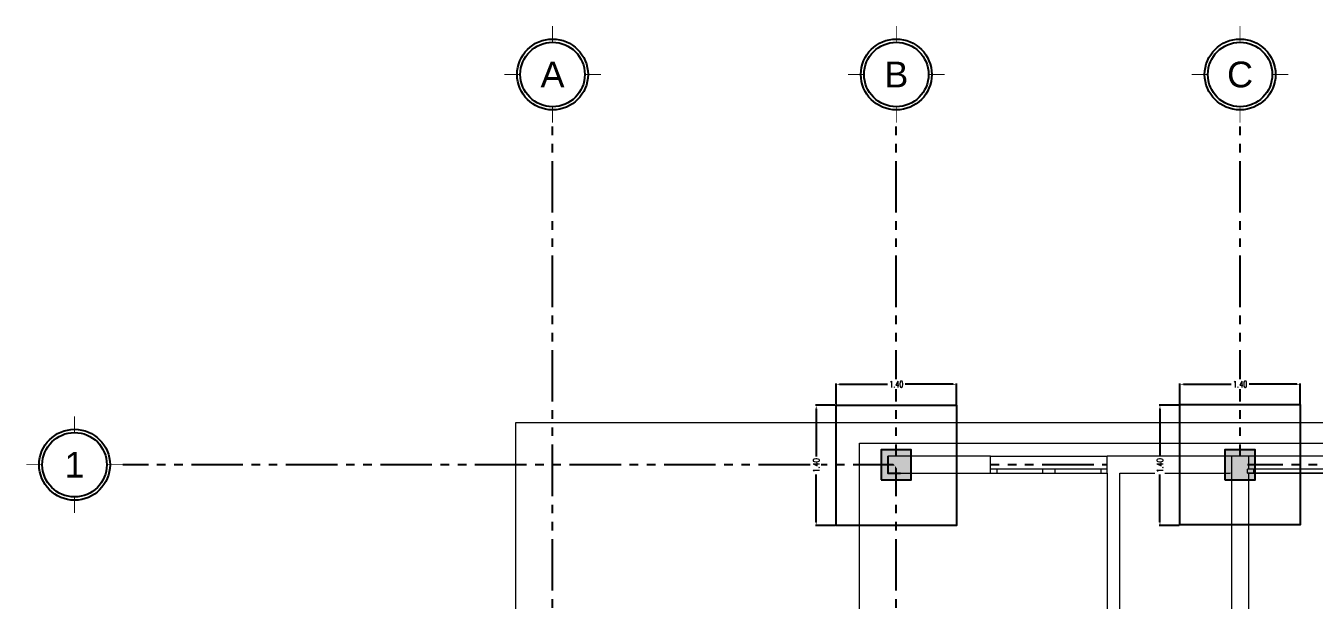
# Model space of a CAD drawing. Header units: metres. Extents: x -6.1 to 26.1, y -10.1 to 14.1.
# Drawn here: x -6.13 to 8.86, y 7.43 to 14.12 of the extents above; entities that cross this region are included whole.
import ezdxf
from ezdxf.enums import TextEntityAlignment as Align

# ---------------------------------------------------------------- set-up
doc = ezdxf.new("R2010")
doc.units = ezdxf.units.M
doc.header["$MEASUREMENT"] = 0
for name, pattern in [('Xref_Arq. PB$0$Wipeout_Contour', [1, 0, -1]), ('Xref_Cimentación$0$Xr-Muroscontencion$0$HIDDEN', [0.375, 0.25, -0.125]), ('Xref_Ejes$0$ACAD_ISO05W100', [33, 24, -3, 0, -3, 0, -3])]:
    doc.linetypes.add(name, pattern=pattern)
for name, color, linetype in [('Xref_Arq. PB$0$Estructura - Forjados', 7, 'Continuous'), ('Xref_Arq. PB$0$Estructura - Muros', 7, 'Continuous'), ('Xref_Arq. PB$0$Ventanas ArchiCAD', 7, 'Continuous'), ('Xref_Cimentación$0$00-ZA', 2, 'Continuous'), ('Xref_Cimentación$0$Cerramiento', 11, 'Continuous'), ('Xref_Cimentación$0$Xref_Pedestales$0$COLUM. PB', 140, 'Continuous'), ('Xref_Ejes$0$00-EJES', 1, 'Xref_Ejes$0$ACAD_ISO05W100'), ('Xref_Ejes$0$Globo Eje', 1, 'Continuous'), ('Xref_Ejes$0$Texto', 7, 'Continuous')]:
    doc.layers.add(name, color=color, linetype=linetype)
for name, color, linetype, lineweight in [('Xref_Arq. PB$0$Estructura - Forjados_Pluma_Nº__1', 7, 'Continuous', 13), ('Xref_Arq. PB$0$Estructura - Muros_Pluma_Nº__1', 7, 'Continuous', 13), ('Xref_Arq. PB$0$Ventanas ArchiCAD_Pluma_Nº__1', 7, 'Continuous', 13), ('Xref_Arq. PB$0$Ventanas ArchiCAD_Pluma_Nº__23', 7, 'Continuous', 18)]:
    doc.layers.add(name, color=color, linetype=linetype, lineweight=lineweight)
doc.layers.add('Xref_Arq. PB$0$Ventanas ArchiCAD_Pluma_Nº__3', color=7, linetype='Continuous', lineweight=18, true_color=0xff6600)
doc.styles.add('Xref_Cimentación$0$Xr-Muroscontencion$0$Romans', font='romans.shx', dxfattribs={"width": 0.7})
doc.styles.add('Xref_Ejes$0$Arial', font='arial.ttf')
doc.dimstyles.new('Xref_Cimentación$0$Xr-Muroscontencion$0$D20', dxfattribs={"dimtxt": 0.05, "dimasz": 0.04, "dimexe": 0.01, "dimexo": 0.01, "dimgap": 0.01, "dimtad": 0, "dimdec": 3, "dimzin": 1, "dimdsep": 46, "dimtxsty": 'Xref_Cimentación$0$Xr-Muroscontencion$0$Romans', "dimcen": 2.5, "dimclrd": 1, "dimclre": 8, "dimclrt": 7, "dimadec": 0, "dimazin": 0, "dimtfac": 1, "dimtdec": 3, "dimtmove": 1, "dimatfit": 1, "dimfxl": 1, "dimtfill": 1, "dimarcsym": 0})

# ---------------------------------------------------------------- blocks, each defined once
blk = doc.blocks.new('*U281')
at = {"layer": 'Xref_Ejes$0$Globo Eje', "ltscale": 0.025, "const_width": 0.00938}
for points in [[(0, 0.5625), (0, 0.375)], [(-0.375, 0), (-0.5625, 0)], [(0.5625, 0), (0.375, 0)], [(0, -0.375), (0, -0.5625)]]:
    blk.add_lwpolyline(points, dxfattribs=at)
at = {"layer": 'Xref_Ejes$0$Globo Eje', "ltscale": 0.025}
for radius in [0.4125, 0.375]:
    blk.add_circle((0, 0), radius, dxfattribs=at)
at = {"layer": 'Xref_Ejes$0$Texto', "color": 7, "ltscale": 0.025, "style": 'Xref_Ejes$0$Arial'}
blk.add_attdef('EJE', text='', height=0.3, dxfattribs=at).set_placement((0, 0), align=Align.MIDDLE_CENTER)
blk = doc.blocks.new('Xref_Ejes')
at = {"layer": 'Xref_Ejes$0$00-EJES', "ltscale": 0.025}
for p, q in [((0, -8.957), (0, 12.987)), ((4, -8.957), (4, 12.987)), ((8, -8.957), (8, 12.987)), ((24.997, 9.008), (-5, 9.008))]:
    blk.add_line(p, q, dxfattribs=at)
for p, values in [((0, 13.55), {'EJE': 'A'}), ((4, 13.55), {'EJE': 'B'}), ((8, 13.55), {'EJE': 'C'}), ((-5.562, 9.008), {'EJE': '1'})]:
    blk.add_blockref('*U281', p, dxfattribs=at).add_auto_attribs(values)
blk = doc.blocks.new('Xref_Arq. PB$0$Forjado_1', base_point=(9.61, 18.274))
at = {"layer": 'Xref_Arq. PB$0$Estructura - Forjados_Pluma_Nº__1', "linetype": 'Continuous', "flags": 128}
blk.add_lwpolyline([(9.61, 18.274), (9.61, 8.661), (-7.082, 8.661), (-7.082, 18.274)], close=True, dxfattribs=at)
blk = doc.blocks.new('Xref_Arq. PB$0$Forjado_2', base_point=(-11.08, 18.515))
at = {"layer": 'Xref_Arq. PB$0$Estructura - Forjados_Pluma_Nº__1', "linetype": 'Continuous', "flags": 128}
blk.add_lwpolyline([(-11.08, 18.515), (10.736, 18.515), (10.751, 7.604), (-11.08, 7.604)], close=True, dxfattribs=at)
blk = doc.blocks.new('Xref_Arq. PB$0$Ventana 17_4')
at = {"layer": 'Xref_Arq. PB$0$Ventanas ArchiCAD_Pluma_Nº__1', "linetype": 'Continuous'}
for p, q in [((-0.989, -0.05), (-0.989, 0)), ((0.989, -0.05), (0.989, 0))]:
    blk.add_line(p, q, dxfattribs=at)
at = {"layer": 'Xref_Arq. PB$0$Ventanas ArchiCAD_Pluma_Nº__23', "linetype": 'Continuous'}
for p, q in [((-0.989, 0), (-0.914, 0)), ((-0.914, 0), (-0.914, -0.05)), ((0.914, -0.05), (0.914, 0)), ((0.914, 0), (0.989, 0)), ((-0.914, -0.05), (-0.989, -0.05)), ((0.989, -0.05), (0.914, -0.05))]:
    blk.add_line(p, q, dxfattribs=at)
at = {"layer": 'Xref_Arq. PB$0$Ventanas ArchiCAD_Pluma_Nº__3', "linetype": 'Continuous'}
for p, q in [((-0.989, 0.15), (0.989, 0.15)), ((-0.914, 0), (0.914, 0)), ((-0.989, -0.05), (0.989, -0.05)), ((0.914, -0.05), (-0.914, -0.05))]:
    blk.add_line(p, q, dxfattribs=at)
blk = doc.blocks.new('Xref_Arq. PB$0$Ventana Doble 17')
at = {"layer": 'Xref_Arq. PB$0$Ventanas ArchiCAD_Pluma_Nº__1', "linetype": 'Continuous'}
for p, q in [((-0.678, 0), (-0.678, -0.05)), ((0.678, 0), (0.678, -0.05))]:
    blk.add_line(p, q, dxfattribs=at)
at = {"layer": 'Xref_Arq. PB$0$Ventanas ArchiCAD_Pluma_Nº__23', "linetype": 'Continuous'}
for p, q in [((-0.678, 0), (-0.603, 0)), ((-0.603, 0), (-0.603, -0.05)), ((-0.075, -0.05), (-0.075, 0)), ((-0.075, 0), (0, 0)), ((0, 0), (0.075, 0)), ((0.075, 0), (0.075, -0.05)), ((0.603, -0.05), (0.603, 0)), ((0.603, 0), (0.678, 0)), ((-0.603, -0.05), (-0.678, -0.05)), ((0, -0.05), (-0.075, -0.05)), ((0.075, -0.05), (0, -0.05)), ((0.678, -0.05), (0.603, -0.05))]:
    blk.add_line(p, q, dxfattribs=at)
at = {"layer": 'Xref_Arq. PB$0$Ventanas ArchiCAD_Pluma_Nº__3', "linetype": 'Continuous'}
for p, q in [((-0.678, 0), (0.678, 0)), ((-0.603, 0), (-0.075, 0)), ((0.075, 0), (0.603, 0)), ((-0.075, -0.05), (-0.603, -0.05)), ((0.603, -0.05), (0.075, -0.05)), ((-0.678, -0.2), (0.678, -0.2))]:
    blk.add_line(p, q, dxfattribs=at)
blk = doc.blocks.new('Xref_Arq. PB$0$Muro_12', base_point=(-6.605, 17.922))
at = {"color": 254, "linetype": 'Xref_Arq. PB$0$Wipeout_Contour', "lineweight": 0, "ltscale": 95.005014}
blk.add_wipeout([(-5.558, 18.122), (-6.755, 18.122), (-6.605, 17.922), (-5.558, 17.922), (-5.558, 17.972)], dxfattribs=at).dxf.layer = 'Xref_Arq. PB$0$Estructura - Muros'
at = {"color": 254, "linetype": 'Xref_Arq. PB$0$Wipeout_Contour', "lineweight": 0, "ltscale": 91.628374}
blk.add_wipeout([(-4.203, 17.922), (-2.77, 17.922), (-2.77, 18.122), (-4.203, 18.122), (-4.203, 17.972)], dxfattribs=at).dxf.layer = 'Xref_Arq. PB$0$Estructura - Muros'
at = {"layer": 'Xref_Arq. PB$0$Estructura - Muros_Pluma_Nº__1', "linetype": 'Continuous'}
for p, q in [((-5.558, 17.972), (-5.558, 18.122)), ((-4.203, 17.972), (-4.203, 18.122)), ((-5.558, 17.922), (-5.558, 17.972)), ((-4.203, 17.922), (-4.203, 17.972))]:
    blk.add_line(p, q, dxfattribs=at)
at = {"layer": 'Xref_Arq. PB$0$Estructura - Muros_Pluma_Nº__1', "linetype": 'Continuous', "flags": 128}
for points in [[(-5.558, 18.122), (-6.755, 18.122)], [(-6.605, 17.922), (-5.558, 17.922)]]:
    blk.add_lwpolyline(points, dxfattribs=at)
at = {"layer": 'Xref_Arq. PB$0$Ventanas ArchiCAD', "color": 251, "linetype": 'Continuous', "lineweight": 13, "true_color": 0x6a6a6a, "xscale": -1, "rotation": 180}
blk.add_blockref('Xref_Arq. PB$0$Ventana Doble 17', (-4.88, 17.922), dxfattribs=at)
at = {"color": 254, "linetype": 'Xref_Arq. PB$0$Wipeout_Contour', "lineweight": 0, "ltscale": 72.907633}
blk.add_wipeout([(-2.57, 18.122), (-2.77, 18.122), (-2.77, 17.922), (-2.57, 17.922)], dxfattribs=at).dxf.layer = 'Xref_Arq. PB$0$Estructura - Muros'
at = {"layer": 'Xref_Arq. PB$0$Estructura - Muros_Pluma_Nº__1', "linetype": 'Continuous'}
for p, q in [((-2.755, 18.122), (-2.755, 17.922)), ((-2.555, 17.972), (-2.555, 18.122)), ((-2.57, 17.922), (-2.57, 17.972))]:
    blk.add_line(p, q, dxfattribs=at)
at = {"layer": 'Xref_Arq. PB$0$Estructura - Muros_Pluma_Nº__1', "linetype": 'Continuous', "flags": 128}
for points in [[(-2.57, 18.122), (-4.203, 18.122)], [(-4.053, 17.922), (-2.755, 17.922)]]:
    blk.add_lwpolyline(points, dxfattribs=at)
at = {"layer": 'Xref_Arq. PB$0$Ventanas ArchiCAD', "color": 251, "linetype": 'Continuous', "lineweight": 13, "true_color": 0x6a6a6a, "xscale": -1}
blk.add_blockref('Xref_Arq. PB$0$Ventana 17_4', (-1.581, 17.972), dxfattribs=at)
blk = doc.blocks.new('Xref_Arq. PB$0$Muro_20', base_point=(-2.77, 17.922))
at = {"color": 254, "linetype": 'Xref_Arq. PB$0$Wipeout_Contour', "lineweight": 0, "ltscale": 58.19493}
blk.add_wipeout([(-2.77, 17.922), (-2.77, 10.576), (-2.57, 10.576), (-2.57, 17.922)], dxfattribs=at).dxf.layer = 'Xref_Arq. PB$0$Estructura - Muros'
at = {"color": 254, "linetype": 'Xref_Arq. PB$0$Wipeout_Contour', "lineweight": 0, "ltscale": 39.210904}
blk.add_wipeout([(-2.77, 9.162), (-2.57, 9.162), (-2.57, 9.665), (-2.77, 9.665)], dxfattribs=at).dxf.layer = 'Xref_Arq. PB$0$Estructura - Muros'
at = {"layer": 'Xref_Arq. PB$0$Estructura - Muros_Pluma_Nº__1', "linetype": 'Continuous'}
for p, q in [((-2.555, 10.576), (-2.755, 10.576)), ((-2.57, 9.665), (-2.77, 9.665))]:
    blk.add_line(p, q, dxfattribs=at)
at = {"layer": 'Xref_Arq. PB$0$Estructura - Muros_Pluma_Nº__1', "linetype": 'Continuous', "flags": 128}
for points in [[(-2.755, 17.922), (-2.755, 15.162)], [(-2.555, 15.162), (-2.555, 17.922)], [(-2.755, 15.162), (-2.755, 10.576)], [(-2.555, 10.576), (-2.555, 15.162)], [(-2.77, 9.665), (-2.77, 9.162)], [(-2.57, 9.162), (-2.57, 9.665)], [(-2.77, 9.162), (-2.57, 9.162)]]:
    blk.add_lwpolyline(points, dxfattribs=at)
blk = doc.blocks.new('Xref_Arq. PB$0$Muro_30', base_point=(-4.203, 17.922))
at = {"color": 254, "linetype": 'Xref_Arq. PB$0$Wipeout_Contour', "lineweight": 0, "ltscale": 68.28364}
blk.add_wipeout([(-4.203, 17.922), (-4.203, 15.163), (-4.053, 15.163), (-4.053, 17.922)], dxfattribs=at).dxf.layer = 'Xref_Arq. PB$0$Estructura - Muros'
at = {"layer": 'Xref_Arq. PB$0$Estructura - Muros_Pluma_Nº__1', "linetype": 'Continuous', "flags": 128}
for points in [[(-4.203, 17.922), (-4.203, 15.163)], [(-4.053, 15.163), (-4.053, 17.922)]]:
    blk.add_lwpolyline(points, dxfattribs=at)
blk = doc.blocks.new('Xref_Arq. PB')
at = {"layer": 'Xref_Arq. PB$0$Estructura - Forjados', "linetype": 'Continuous'}
for name, p in [('Xref_Arq. PB$0$Forjado_2', (-0.426, 9.501)), ('Xref_Arq. PB$0$Forjado_1', (20.265, 9.26))]:
    blk.add_blockref(name, p, dxfattribs=at)
at = {"layer": 'Xref_Arq. PB$0$Estructura - Muros'}
blk.add_blockref('Xref_Arq. PB$0$Muro_12', (4.05, 8.908), dxfattribs=at)
blk.add_lwpolyline([(3.9, 9.108), (3.9, 8.908), (4.05, 8.908)])
for name, p in [('Xref_Arq. PB$0$Muro_30', (6.452, 8.908)), ('Xref_Arq. PB$0$Muro_20', (7.885, 8.908))]:
    blk.add_blockref(name, p, dxfattribs=at)
blk = doc.blocks.new('*U414')
at = {"ltscale": 0.025, "true_color": 0x636466}
h = blk.add_hatch(color=251, dxfattribs=at)
h.dxf.hatch_style = 1
h.paths.add_polyline_path([(-0.125, -0.075), (0.225, -0.075), (0.225, 0.275), (-0.125, 0.275)])
at = {"color": 251, "linetype": 'ByBlock', "ltscale": 0.025, "true_color": 0x636466}
blk.add_lwpolyline([(-0.125, -0.075), (0.225, -0.075), (0.225, 0.275), (-0.125, 0.275)], close=True, dxfattribs=at)
blk = doc.blocks.new('Xref_Cimentación$0$Xref_Pedestales')
at = {"layer": 'Xref_Cimentación$0$Xref_Pedestales$0$COLUM. PB', "ltscale": 0.025}
for p in [(3.949, 8.908), (7.949, 8.908)]:
    blk.add_blockref('*U414', p, dxfattribs=at)
blk = doc.blocks.new('*D471')
at = {"layer": 'Xref_Cimentación$0$00-ZA', "color": 8, "linetype": 'Xref_Cimentación$0$Xr-Muroscontencion$0$HIDDEN', "lineweight": -2, "transparency": 16777216}
for p, q in [((3.29, 9.7), (3.058, 9.7)), ((3.29, 8.3), (3.058, 8.3))]:
    blk.add_line(p, q, dxfattribs=at)
at = {"layer": 'Xref_Cimentación$0$00-ZA', "color": 1, "lineweight": -2, "transparency": 16777216}
for p, q in [((3.068, 9.66), (3.068, 9.086)), ((3.068, 8.34), (3.068, 8.914))]:
    blk.add_line(p, q, dxfattribs=at)
at = {"layer": 'Xref_Cimentación$0$00-ZA', "color": 1, "transparency": 16777216}
for points in [[(3.061, 9.66), (3.074, 9.66), (3.068, 9.7)], [(3.061, 8.34), (3.074, 8.34), (3.068, 8.3)]]:
    blk.add_solid(points, dxfattribs=at)
at = {"layer": 'Xref_Cimentación$0$00-ZA', "color": 7, "transparency": 16777216, "insert": (3.068, 9), "char_height": 0.075, "attachment_point": 5, "rotation": 90, "style": 'Xref_Cimentación$0$Xr-Muroscontencion$0$Romans', "bg_fill": 3, "box_fill_scale": 1.25, "bg_fill_color": 256, "bg_fill_true_color": 13158600, "bg_fill_transparency": 0}
blk.add_mtext('1.40', dxfattribs=at)
blk = doc.blocks.new('*D472')
at = {"layer": 'Xref_Cimentación$0$00-ZA', "color": 8, "linetype": 'Xref_Cimentación$0$Xr-Muroscontencion$0$HIDDEN', "lineweight": -2, "transparency": 16777216}
for p, q in [((3.3, 9.71), (3.3, 9.955)), ((4.7, 9.71), (4.7, 9.955))]:
    blk.add_line(p, q, dxfattribs=at)
at = {"layer": 'Xref_Cimentación$0$00-ZA', "color": 1, "lineweight": -2, "transparency": 16777216}
for p, q in [((3.34, 9.945), (3.914, 9.945)), ((4.66, 9.945), (4.086, 9.945))]:
    blk.add_line(p, q, dxfattribs=at)
at = {"layer": 'Xref_Cimentación$0$00-ZA', "color": 1, "transparency": 16777216}
for points in [[(3.34, 9.951), (3.34, 9.938), (3.3, 9.945)], [(4.66, 9.951), (4.66, 9.938), (4.7, 9.945)]]:
    blk.add_solid(points, dxfattribs=at)
at = {"layer": 'Xref_Cimentación$0$00-ZA', "color": 7, "transparency": 16777216, "insert": (4, 9.945), "char_height": 0.075, "attachment_point": 5, "style": 'Xref_Cimentación$0$Xr-Muroscontencion$0$Romans', "bg_fill": 3, "box_fill_scale": 1.25, "bg_fill_color": 256, "bg_fill_true_color": 13158600, "bg_fill_transparency": 0}
blk.add_mtext('1.40', dxfattribs=at)
blk = doc.blocks.new('*D473')
at = {"layer": 'Xref_Cimentación$0$00-ZA', "color": 8, "linetype": 'Xref_Cimentación$0$Xr-Muroscontencion$0$HIDDEN', "lineweight": -2, "transparency": 16777216}
for p, q in [((7.29, 9.7), (7.058, 9.7)), ((7.29, 8.3), (7.058, 8.3))]:
    blk.add_line(p, q, dxfattribs=at)
at = {"layer": 'Xref_Cimentación$0$00-ZA', "color": 1, "lineweight": -2, "transparency": 16777216}
for p, q in [((7.068, 9.66), (7.068, 9.086)), ((7.068, 8.34), (7.068, 8.914))]:
    blk.add_line(p, q, dxfattribs=at)
at = {"layer": 'Xref_Cimentación$0$00-ZA', "color": 1, "transparency": 16777216}
for points in [[(7.061, 9.66), (7.074, 9.66), (7.068, 9.7)], [(7.061, 8.34), (7.074, 8.34), (7.068, 8.3)]]:
    blk.add_solid(points, dxfattribs=at)
at = {"layer": 'Xref_Cimentación$0$00-ZA', "color": 7, "transparency": 16777216, "insert": (7.068, 9), "char_height": 0.075, "attachment_point": 5, "rotation": 90, "style": 'Xref_Cimentación$0$Xr-Muroscontencion$0$Romans', "bg_fill": 3, "box_fill_scale": 1.25, "bg_fill_color": 256, "bg_fill_true_color": 13158600, "bg_fill_transparency": 0}
blk.add_mtext('1.40', dxfattribs=at)
blk = doc.blocks.new('*D474')
at = {"layer": 'Xref_Cimentación$0$00-ZA', "color": 8, "linetype": 'Xref_Cimentación$0$Xr-Muroscontencion$0$HIDDEN', "lineweight": -2, "transparency": 16777216}
for p, q in [((7.3, 9.71), (7.3, 9.955)), ((8.7, 9.71), (8.7, 9.955))]:
    blk.add_line(p, q, dxfattribs=at)
at = {"layer": 'Xref_Cimentación$0$00-ZA', "color": 1, "lineweight": -2, "transparency": 16777216}
for p, q in [((7.34, 9.945), (7.914, 9.945)), ((8.66, 9.945), (8.086, 9.945))]:
    blk.add_line(p, q, dxfattribs=at)
at = {"layer": 'Xref_Cimentación$0$00-ZA', "color": 1, "transparency": 16777216}
for points in [[(7.34, 9.951), (7.34, 9.938), (7.3, 9.945)], [(8.66, 9.951), (8.66, 9.938), (8.7, 9.945)]]:
    blk.add_solid(points, dxfattribs=at)
at = {"layer": 'Xref_Cimentación$0$00-ZA', "color": 7, "transparency": 16777216, "insert": (8, 9.945), "char_height": 0.075, "attachment_point": 5, "style": 'Xref_Cimentación$0$Xr-Muroscontencion$0$Romans', "bg_fill": 3, "box_fill_scale": 1.25, "bg_fill_color": 256, "bg_fill_true_color": 13158600, "bg_fill_transparency": 0}
blk.add_mtext('1.40', dxfattribs=at)
blk = doc.blocks.new('Xref_Cimentación')
at = {"layer": 'Xref_Cimentación$0$00-ZA'}
for points in [[(3.3, 9.7), (4.7, 9.7), (4.7, 8.3), (3.3, 8.3), (3.3, 9.7)], [(7.3, 9.708), (8.7, 9.708), (8.7, 8.308), (7.3, 8.308), (7.3, 9.708)]]:
    blk.add_lwpolyline(points, dxfattribs=at)
at = {"layer": 'Xref_Cimentación$0$Cerramiento'}
blk.add_blockref('Xref_Cimentación$0$Xref_Pedestales', (0, 0), dxfattribs=at)
at = {"layer": 'Xref_Cimentación$0$00-ZA'}
for base, p1, p2, picture, middle in [((3.068, 8.3), (3.3, 9.7), (3.3, 8.3), '*D471', (3.068, 9)), ((7.068, 8.3), (7.3, 9.7), (7.3, 8.3), '*D473', (7.068, 9))]:
    dim = blk.add_linear_dim(base=base, p1=p1, p2=p2, angle=90, dimstyle='Xref_Cimentación$0$Xr-Muroscontencion$0$D20', override={"dimtxt": 0.075, "dimdec": 2}, dxfattribs=at)
    dim.commit()
    dim.dimension.update_dxf_attribs({"geometry": picture, "text_midpoint": middle})
for base, p1, p2, picture, middle in [((4.7, 9.945), (3.3, 9.7), (4.7, 9.7), '*D472', (4, 9.945)), ((8.7, 9.945), (7.3, 9.7), (8.7, 9.7), '*D474', (8, 9.945))]:
    dim = blk.add_linear_dim(base=base, p1=p1, p2=p2, dimstyle='Xref_Cimentación$0$Xr-Muroscontencion$0$D20', override={"dimtxt": 0.075, "dimdec": 2}, dxfattribs=at)
    dim.commit()
    dim.dimension.update_dxf_attribs({"geometry": picture, "text_midpoint": middle})

msp = doc.modelspace()

# ---------------------------------------------------------------- block references
msp.add_blockref('Xref_Ejes', (0, 0))

# ---------------------------------------------------------------- next in the draw order: block references
msp.add_blockref('Xref_Arq. PB', (0, 0))

# ---------------------------------------------------------------- next in the draw order: block references
msp.add_blockref('Xref_Cimentación', (0, 0))

doc.saveas('drawing.dxf')
